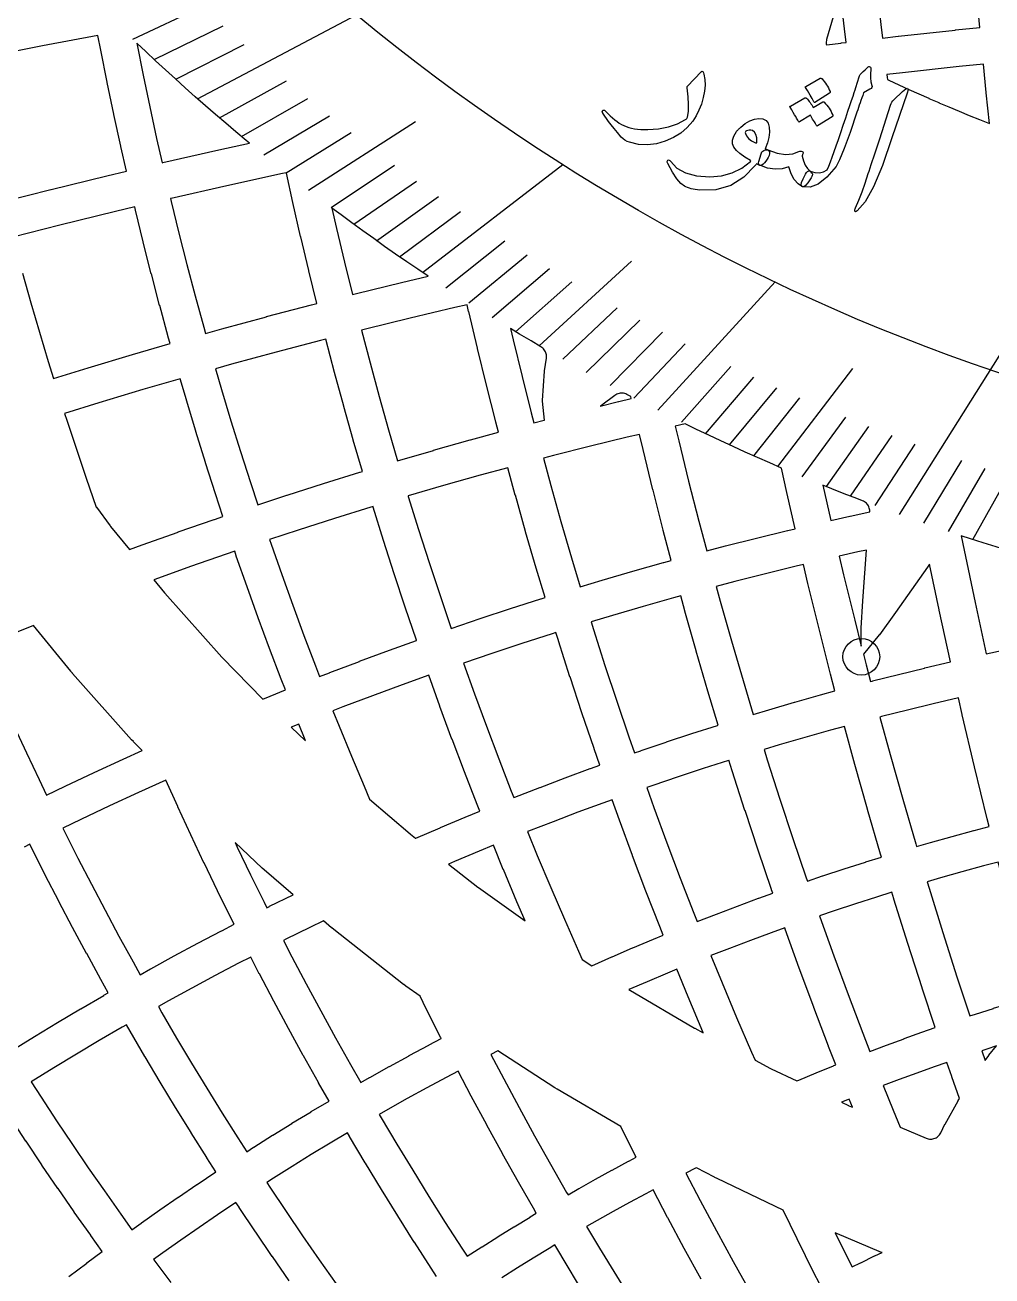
# Model space of a CAD drawing. Header units: millimetres. Extents: x -67 to 67, y -67 to 67.
# Drawn here: x -35.43 to -14.26, y -42.53 to -15.13 of the extents above; entities that cross this region are included whole.
import ezdxf

# ---------------------------------------------------------------- set-up
doc = ezdxf.new("R2010")
doc.units = ezdxf.units.MM
for name, color, linetype in [('CUT_INNER', 6, 'Continuous'), ('ENGRAVE', 7, 'Continuous'), ('ENGRAVE_FINE', 8, 'Continuous'), ('TEXT', 5, 'Continuous')]:
    doc.layers.add(name, color=color, linetype=linetype)

msp = doc.modelspace()

# ---------------------------------------------------------------- linework, layer by layer
at = {"layer": 'CUT_INNER'}
for points in [[(-16.6918, -15.1237), (-16.6569, -15.4187), (-16.3125, -15.3779), (-16.309, -15.3775), (-15.0626, -15.241), (-15.0591, -15.2407), (-14.5281, -15.1872), (-14.6506, -13.8541), (-14.6509, -13.8506), (-14.7374, -12.8092), (-16.0087, -12.9149), (-16.9161, -12.9982), (-16.8187, -13.9648)], [(-17.5612, -15.5257), (-17.5577, -15.5253), (-17.4553, -15.5132), (-17.4904, -15.2165), (-17.4908, -15.213), (-17.5802, -14.397), (-17.7348, -14.95), (-17.8789, -15.4496), (-17.8845, -15.4737), (-17.8878, -15.4981), (-17.8886, -15.5228), (-17.887, -15.5474), (-17.8838, -15.5668)], [(-36.4561, -16.6578), (-36.3079, -17.3129), (-36.154, -17.9666), (-35.9943, -18.619), (-35.8986, -18.996), (-34.8588, -18.7319), (-34.8554, -18.731), (-33.6374, -18.433), (-33.634, -18.4322), (-33.209, -18.3321), (-33.3313, -17.7917), (-33.332, -17.7883), (-33.4835, -17.0908), (-33.4842, -17.0874), (-33.6296, -16.3885), (-33.6303, -16.3851), (-33.7695, -15.6851), (-33.7702, -15.6816), (-33.8313, -15.3597), (-35.0476, -15.5906), (-36.6191, -15.9032), (-36.5986, -16.0015)], [(-32.8421, -16.2265), (-32.6974, -16.9219), (-32.5467, -17.616), (-32.4264, -18.1478), (-32.4135, -18.1448), (-32.4101, -18.144), (-31.1872, -17.8673), (-31.1838, -17.8665), (-30.5108, -17.7204), (-30.5843, -17.6597), (-30.8095, -17.4714), (-31.0336, -17.2816), (-31.2566, -17.0905), (-31.4783, -16.8981), (-31.6989, -16.7042), (-31.9183, -16.5091), (-32.1364, -16.3126), (-32.3534, -16.1147), (-32.5691, -15.9155), (-32.7837, -15.715), (-32.9809, -15.5284), (-32.9806, -15.5299)], [(-14.3847, -16.6152), (-14.385, -16.6117), (-14.4479, -15.9872), (-14.9768, -16.0404), (-16.2198, -16.1766), (-16.5624, -16.2171), (-16.5548, -16.2815), (-16.5488, -16.3284), (-16.5196, -16.3421), (-16.5182, -16.3427), (-16.3016, -16.4428), (-16.3002, -16.4434), (-16.0829, -16.5421), (-16.0815, -16.5428), (-15.8636, -16.6401), (-15.8622, -16.6408), (-15.6437, -16.7368), (-15.6423, -16.7374), (-15.4233, -16.8321), (-15.4218, -16.8327), (-15.2022, -16.9261), (-15.2008, -16.9267), (-14.9806, -17.0187), (-14.9792, -17.0193), (-14.7584, -17.1099), (-14.757, -17.1105), (-14.5357, -17.1998), (-14.5342, -17.2004), (-14.3124, -17.2883), (-14.311, -17.2888), (-14.3109, -17.2889)], [(-30.141, -21.519), (-30.1376, -21.5181), (-29.1583, -21.2602), (-29.1549, -21.2593), (-29.041, -21.2304), (-29.2165, -20.5132), (-29.2173, -20.5098), (-29.3923, -19.7669), (-29.393, -19.7635), (-29.5615, -19.019), (-29.5623, -19.0156), (-29.7011, -18.3759), (-29.7089, -18.3698), (-29.7896, -18.3866), (-31.0115, -18.6519), (-32.231, -18.9278), (-32.2435, -18.9308), (-32.2272, -19.0001), (-32.0584, -19.69), (-31.8835, -20.3784), (-31.7027, -21.0653), (-31.5159, -21.7505), (-31.4775, -21.8867), (-31.1214, -21.7863), (-31.1181, -21.7853)], [(-27.1863, -20.7685), (-27.1829, -20.7677), (-26.6046, -20.6315), (-26.8294, -20.4803), (-27.0721, -20.3149), (-27.3137, -20.1481), (-27.5543, -19.9797), (-27.7938, -19.8099), (-28.0323, -19.6387), (-28.2698, -19.4659), (-28.5062, -19.2917), (-28.7099, -19.1397), (-28.6093, -19.5843), (-28.4351, -20.3238), (-28.2617, -21.0325), (-28.1734, -21.0101), (-28.17, -21.0092)], [(-27.9772, -21.7898), (-28.0639, -21.8118), (-27.8741, -22.5329), (-27.6743, -23.2658), (-27.468, -23.9971), (-27.2707, -24.6742), (-26.4871, -24.4458), (-26.4837, -24.4448), (-25.6801, -24.2182), (-25.6767, -24.2172), (-25.0641, -24.0502), (-25.123, -23.8264), (-25.1239, -23.823), (-25.3274, -23.0216), (-25.3282, -23.0182), (-25.5248, -22.215), (-25.5256, -22.2116), (-25.7151, -21.4068), (-25.7159, -21.4034), (-25.7487, -21.2584), (-26.0146, -21.3186), (-26.9969, -21.5499)], [(-24.7434, -22.0256), (-24.5477, -22.8254), (-24.345, -23.6234), (-24.287, -23.8438), (-24.0602, -23.7841), (-24.0588, -23.7837), (-24.0994, -23.3677), (-24.0997, -23.3625), (-24.0995, -23.3573), (-24.0544, -22.7156), (-24.0533, -22.706), (-24.0123, -22.4301), (-24.0099, -22.4055), (-24.0099, -22.3808), (-24.0123, -22.3561), (-24.0172, -22.3319), (-24.0245, -22.3083), (-24.034, -22.2854), (-24.0458, -22.2637), (-24.0597, -22.2432), (-24.0755, -22.2242), (-24.0931, -22.2068), (-24.1123, -22.1913), (-24.133, -22.1777), (-24.3491, -22.0509), (-24.6014, -21.9007), (-24.8012, -21.7801)], [(-30.9049, -22.5606), (-31.2573, -22.6599), (-31.1243, -23.116), (-30.9196, -23.7961), (-30.709, -24.4744), (-30.4925, -25.1509), (-30.3323, -25.6368), (-29.6945, -25.4264), (-29.6911, -25.4254), (-28.8959, -25.1708), (-28.8925, -25.1697), (-28.0951, -24.9221), (-28.0917, -24.9211), (-28.0406, -24.9057), (-28.2404, -24.2204), (-28.2414, -24.217), (-28.4486, -23.4824), (-28.4495, -23.479), (-28.6503, -22.7426), (-28.6512, -22.7393), (-28.8432, -22.0097), (-28.9553, -22.0382), (-29.9312, -22.2951)], [(-34.5594, -23.64), (-34.5136, -23.7829), (-34.3033, -24.4207), (-34.0874, -25.0567), (-33.866, -25.6908), (-33.8649, -25.6938), (-33.5614, -26.1023), (-33.5546, -26.111), (-33.1404, -26.6198), (-32.8656, -26.5184), (-32.8624, -26.5172), (-32.0765, -26.2351), (-32.0732, -26.2339), (-31.2848, -25.9586), (-31.2815, -25.9575), (-31.0941, -25.8938), (-31.2566, -25.401), (-31.2577, -25.3976), (-31.4753, -24.7179), (-31.4763, -24.7145), (-31.688, -24.0328), (-31.689, -24.0295), (-31.8947, -23.346), (-31.8957, -23.3426), (-32.0307, -22.8795), (-32.8451, -23.1169), (-33.8114, -23.4078)], [(-22.433, -23.3783), (-22.4296, -23.3775), (-22.157, -23.3134), (-22.1682, -23.2641), (-22.2506, -23.221), (-22.2737, -23.2104), (-22.2978, -23.2022), (-22.3226, -23.1964), (-22.3478, -23.1932), (-22.3733, -23.1926), (-22.3986, -23.1946), (-22.4237, -23.1992), (-22.4481, -23.2063), (-22.4717, -23.2158), (-22.4942, -23.2277), (-22.5154, -23.2418), (-22.8031, -23.4553), (-22.8111, -23.4608), (-22.8373, -23.4773)], [(-22.1214, -27.0932), (-22.1181, -27.0923), (-21.4474, -26.9031), (-21.4441, -26.9022), (-21.2816, -26.8579), (-21.4547, -26.2003), (-21.4556, -26.1969), (-21.6795, -25.3153), (-21.6803, -25.3119), (-21.8965, -24.4284), (-21.8973, -24.425), (-21.9747, -24.0964), (-22.2436, -24.1597), (-23.0513, -24.3574), (-23.8572, -24.562), (-24.0805, -24.6208), (-23.9188, -25.214), (-23.6953, -26.0065), (-23.4649, -26.7969), (-23.2733, -27.4335), (-22.7938, -27.2892), (-22.7904, -27.2882)], [(-19.4158, -26.3682), (-19.4124, -26.3673), (-18.7356, -26.2017), (-18.7322, -26.2009), (-18.5692, -26.1625), (-18.7482, -25.3712), (-18.749, -25.3678), (-18.8651, -24.8332), (-19.123, -24.7217), (-19.3919, -24.6035), (-19.6599, -24.4837), (-19.9273, -24.3623), (-20.1938, -24.2392), (-20.4597, -24.1144), (-20.7247, -23.9881), (-20.9773, -23.8658), (-21.1916, -23.9142), (-21.1151, -24.239), (-20.8998, -25.1191), (-20.6767, -25.9973), (-20.5052, -26.6487), (-20.0946, -26.5406), (-20.0912, -26.5397)], [(-24.8001, -27.9122), (-24.7968, -27.9112), (-24.1332, -27.6987), (-24.1298, -27.6977), (-24.0417, -27.6703), (-24.2353, -27.027), (-24.2363, -27.0236), (-24.4677, -26.2298), (-24.4687, -26.2264), (-24.6931, -25.4306), (-24.6941, -25.4272), (-24.8576, -24.8273), (-25.4635, -24.9925), (-26.2638, -25.2182), (-27.0394, -25.4442), (-27.0365, -25.454), (-26.8112, -26.1795), (-26.5796, -26.9031), (-26.3417, -27.6246), (-26.0974, -28.3441), (-26.0968, -28.346), (-25.4652, -28.1316), (-25.4619, -28.1305)], [(-16.9338, -25.7917), (-16.9334, -25.7836), (-16.9348, -25.7586), (-16.9387, -25.7339), (-16.945, -25.7097), (-16.9536, -25.6862), (-16.9646, -25.6637), (-16.9778, -25.6425), (-16.9931, -25.6226), (-17.0102, -25.6044), (-17.0291, -25.588), (-17.0495, -25.5735), (-17.0713, -25.5612), (-17.0942, -25.5511), (-17.2218, -25.5023), (-17.4955, -25.3958), (-17.7684, -25.2876), (-17.9603, -25.2102), (-17.786, -25.9806), (-17.3709, -25.8866), (-17.3675, -25.8859)], [(-28.1056, -29.0666), (-28.1023, -29.0654), (-27.4486, -28.8242), (-27.4453, -28.823), (-26.8557, -28.6114), (-26.8571, -28.6075), (-26.8582, -28.6042), (-27.1035, -27.8814), (-27.1047, -27.8781), (-27.3437, -27.1532), (-27.3448, -27.1499), (-27.5775, -26.423), (-27.5785, -26.4196), (-27.8048, -25.6907), (-27.8059, -25.6874), (-27.8094, -25.6757), (-27.8583, -25.6905), (-28.6524, -25.9371), (-29.4443, -26.1905), (-30.0755, -26.3987), (-30.0418, -26.498), (-29.8076, -27.1685), (-29.5676, -27.837), (-29.3217, -28.5033), (-29.0701, -29.1675), (-28.9797, -29.4), (-28.7605, -29.3148), (-28.7572, -29.3135)], [(-13.4395, -28.7038), (-13.4361, -28.7031), (-12.8626, -28.589), (-12.8592, -28.5883), (-12.6686, -28.5522), (-12.8406, -27.6009), (-12.8412, -27.5975), (-12.9575, -26.9208), (-13.0454, -26.8962), (-13.3276, -26.8153), (-13.6094, -26.7326), (-13.8906, -26.6483), (-14.1714, -26.5622), (-14.4516, -26.4744), (-14.7312, -26.3848), (-14.9314, -26.3194), (-14.8686, -26.6352), (-14.6312, -27.7766), (-14.3863, -28.9041), (-14.0154, -28.8236), (-14.0119, -28.8228)], [(-30.0636, -29.8281), (-30.0604, -29.8268), (-29.728, -29.6942), (-29.8201, -29.4573), (-29.8213, -29.454), (-30.0742, -28.7866), (-30.0754, -28.7833), (-30.3225, -28.1136), (-30.3237, -28.1103), (-30.5649, -27.4385), (-30.5661, -27.4352), (-30.8014, -26.7614), (-30.8025, -26.7581), (-30.8373, -26.6557), (-31.0214, -26.7182), (-31.8064, -26.9924), (-32.589, -27.2733), (-32.6038, -27.2788), (-32.3705, -27.5653), (-32.3633, -27.5738), (-31.1159, -28.9741), (-31.1084, -28.9822), (-30.2217, -29.8928)], [(-17.1952, -26.6712), (-17.6035, -26.7636), (-17.5066, -27.1751), (-17.2652, -28.1619), (-17.1202, -28.7326), (-17.1208, -28.3495), (-17.1205, -28.342), (-17.0852, -27.7403), (-17.0852, -27.739), (-17.0434, -27.1367), (-17.0047, -26.6298)], [(-18.5802, -29.9618), (-18.5768, -29.9609), (-18.0141, -29.8022), (-18.0107, -29.8012), (-17.6967, -29.7156), (-17.7931, -29.3495), (-17.7939, -29.3461), (-18.0449, -28.3581), (-18.0457, -28.3547), (-18.288, -27.3645), (-18.2888, -27.3611), (-18.3867, -26.9455), (-18.5462, -26.9831), (-19.2196, -27.1479), (-19.8916, -27.3185), (-20.2957, -27.4249), (-20.2077, -27.7478), (-19.9617, -28.6198), (-19.7082, -29.4897), (-19.4857, -30.229), (-19.1449, -30.1264), (-19.1415, -30.1254)], [(-16.3077, -29.3529), (-16.3043, -29.352), (-15.7364, -29.213), (-15.733, -29.2122), (-15.1709, -29.0799), (-15.4172, -27.9455), (-15.418, -27.942), (-15.6262, -26.9408), (-15.6716, -27.0068), (-16.0183, -27.5017), (-16.3691, -27.9952), (-16.3699, -27.9963), (-16.7243, -28.4837), (-16.7289, -28.4897), (-17.0751, -28.9103), (-17.0151, -29.1465), (-16.9197, -29.5087), (-16.8778, -29.4977), (-16.8744, -29.4968)], [(-21.3886, -30.834), (-21.3853, -30.8328), (-20.83, -30.6497), (-20.8267, -30.6487), (-20.2698, -30.4704), (-20.2665, -30.4694), (-20.2541, -30.4655), (-20.4786, -29.7198), (-20.4796, -29.7164), (-20.7341, -28.8431), (-20.7351, -28.8398), (-20.982, -27.9643), (-20.9829, -27.9609), (-21.072, -27.6341), (-21.2309, -27.6774), (-21.8981, -27.8656), (-22.5637, -28.0596), (-23.0362, -28.2018), (-22.9835, -28.3717), (-22.7325, -29.1558), (-22.4746, -29.9378), (-22.21, -30.7175), (-22.0861, -31.0721), (-21.9456, -31.023), (-21.9423, -31.0219)], [(-33.9165, -31.5035), (-33.9133, -31.502), (-33.2805, -31.2103), (-33.2773, -31.2088), (-32.8627, -31.0221), (-33.0521, -30.8276), (-33.054, -30.8256), (-33.0927, -30.7841), (-33.0945, -30.782), (-34.387, -29.3311), (-34.3889, -29.329), (-34.4256, -29.2859), (-34.4274, -29.2837), (-35.241, -28.2845), (-35.694, -28.4652), (-36.4219, -28.763), (-36.1836, -29.3178), (-35.9252, -29.905), (-35.6617, -30.49), (-35.393, -31.0727), (-35.1194, -31.653), (-34.9535, -31.9969), (-34.5499, -31.8022), (-34.5467, -31.8007)], [(-24.1564, -31.8278), (-24.1531, -31.8265), (-23.6063, -31.6193), (-23.603, -31.6181), (-23.0545, -31.4158), (-23.0512, -31.4146), (-22.8441, -31.3402), (-22.9696, -30.9809), (-22.9707, -30.9776), (-23.2365, -30.1946), (-23.2376, -30.1912), (-23.4966, -29.406), (-23.4977, -29.4026), (-23.7497, -28.6151), (-23.7508, -28.6118), (-23.8046, -28.4386), (-23.8897, -28.465), (-24.55, -28.6763), (-25.2084, -28.8935), (-25.8313, -29.1049), (-25.5902, -29.7764), (-25.3273, -30.4892), (-25.0581, -31.1996), (-24.7827, -31.9077), (-24.7261, -32.0496), (-24.7045, -32.041), (-24.7013, -32.0397)], [(-26.3377, -32.7091), (-26.3344, -32.7078), (-25.7952, -32.4817), (-25.792, -32.4803), (-25.4721, -32.3494), (-25.5302, -32.204), (-25.5314, -32.2007), (-25.8081, -31.4894), (-25.8093, -31.4861), (-26.0797, -30.7724), (-26.081, -30.7691), (-26.3451, -30.053), (-26.3463, -30.0497), (-26.5903, -29.3703), (-27.172, -29.5792), (-27.8224, -29.8191), (-28.4707, -30.0647), (-28.6855, -30.1483), (-28.5495, -30.4892), (-28.2806, -31.1466), (-28.0059, -31.8016), (-27.8851, -32.0826), (-26.995, -32.8476), (-26.9865, -32.8547), (-26.8768, -32.9408), (-26.8749, -32.9399)], [(-15.1332, -32.9004), (-15.1298, -32.8995), (-14.6565, -32.7704), (-14.6531, -32.7695), (-14.3199, -32.6818), (-14.3619, -32.5165), (-14.3627, -32.5131), (-14.6406, -31.3772), (-14.6415, -31.3738), (-14.9095, -30.2356), (-14.9103, -30.2322), (-14.9936, -29.8641), (-15.547, -29.9944), (-16.1115, -30.1326), (-16.6748, -30.2756), (-16.7137, -30.2858), (-16.4893, -31.1089), (-16.2135, -32.0867), (-15.9293, -33.0619), (-15.911, -33.1226), (-15.6087, -33.0345), (-15.6054, -33.0336)], [(-29.2943, -30.792), (-29.2956, -30.7887), (-29.4338, -30.4424), (-29.604, -30.5104), (-29.288, -30.8073)], [(-17.4987, -33.6124), (-17.4954, -33.6113), (-17.0281, -33.4618), (-17.0248, -33.4607), (-16.681, -33.354), (-16.6997, -33.292), (-16.7007, -33.2886), (-16.9859, -32.3099), (-16.9869, -32.3066), (-17.2636, -31.3255), (-17.2645, -31.3221), (-17.4906, -30.4928), (-17.7975, -30.5765), (-18.3569, -30.7342), (-18.9149, -30.8968), (-19.2484, -30.9972), (-19.1784, -31.2227), (-18.9021, -32.0857), (-18.6184, -32.9462), (-18.3271, -33.8042), (-18.3006, -33.8801), (-17.968, -33.7672), (-17.9647, -33.7661)], [(-19.831, -34.427), (-19.8277, -34.4257), (-19.3674, -34.2559), (-19.3641, -34.2547), (-19.0596, -34.1454), (-19.0867, -34.0676), (-19.0879, -34.0643), (-19.3803, -33.203), (-19.3814, -33.1997), (-19.6662, -32.3358), (-19.6673, -32.3325), (-19.9446, -31.4662), (-19.9457, -31.4628), (-20.0168, -31.2337), (-20.0264, -31.2367), (-20.5799, -31.4139), (-21.1319, -31.5959), (-21.6822, -31.7827), (-21.8181, -31.8301), (-21.6603, -32.2697), (-21.3753, -33.0422), (-21.0836, -33.8121), (-20.7852, -34.5795), (-20.7113, -34.7647), (-20.293, -34.602), (-20.2898, -34.6008)], [(-32.163, -35.5191), (-32.1599, -35.5174), (-31.6449, -35.2407), (-31.6418, -35.2391), (-31.1243, -34.9668), (-31.1212, -34.9652), (-30.8502, -34.8256), (-30.913, -34.701), (-30.9146, -34.6979), (-31.2132, -34.0924), (-31.2148, -34.0892), (-31.5081, -33.4811), (-31.5096, -33.4779), (-31.7976, -32.8673), (-31.799, -32.8641), (-32.0817, -32.251), (-32.0832, -32.2478), (-32.3435, -31.67), (-32.9455, -31.9412), (-33.5751, -32.2314), (-34.2022, -32.5272), (-34.5999, -32.719), (-34.5568, -32.8064), (-34.268, -33.3793), (-33.9743, -33.9498), (-33.6755, -34.5176), (-33.3718, -35.0828), (-33.0632, -35.6453), (-32.9046, -35.9286), (-32.6787, -35.802), (-32.6756, -35.8003)], [(-22.5794, -35.5375), (-22.5762, -35.5361), (-22.1255, -35.3425), (-22.1222, -35.3411), (-21.6698, -35.1514), (-21.6666, -35.15), (-21.4573, -35.0644), (-21.5326, -34.8758), (-21.5339, -34.8725), (-21.8336, -34.1019), (-21.8348, -34.0986), (-22.1278, -33.3254), (-22.129, -33.3221), (-22.4152, -32.5463), (-22.4164, -32.543), (-22.5761, -32.0982), (-22.7779, -32.1707), (-23.3231, -32.3718), (-23.8666, -32.5777), (-24.4082, -32.7884), (-24.4266, -32.7957), (-24.2135, -33.3165), (-23.9197, -34.0172), (-23.6198, -34.7152), (-23.3139, -35.4106), (-23.2295, -35.598), (-23.0226, -35.7325)], [(-29.5591, -34.1777), (-30.1898, -33.6356), (-30.1919, -33.6338), (-30.2341, -33.5959), (-30.2361, -33.594), (-30.8284, -33.0374), (-30.7831, -33.1334), (-30.4914, -33.7383), (-30.1943, -34.3407), (-30.1334, -34.4616), (-30.0762, -34.4327), (-30.0731, -34.4312)], [(-24.6591, -34.3329), (-24.6605, -34.3297), (-24.9557, -33.6258), (-24.957, -33.6226), (-25.1726, -33.0956), (-25.4859, -33.2238), (-26.0219, -33.4485), (-26.1564, -33.5063), (-25.5114, -34.0127), (-25.5025, -34.0194), (-24.4791, -34.7519)], [(-15.3854, -33.8069), (-15.6793, -33.8925), (-15.6365, -34.0347), (-15.3353, -35.0048), (-15.0256, -35.9723), (-14.7422, -36.8316), (-14.6231, -36.7923), (-14.6197, -36.7913), (-14.2298, -36.6664), (-14.2265, -36.6654), (-13.8355, -36.544), (-13.8322, -36.543), (-13.4401, -36.425), (-13.4368, -36.424), (-13.3322, -36.3935), (-13.466, -35.9191), (-13.4669, -35.9157), (-13.7745, -34.7875), (-13.7754, -34.7841), (-14.0731, -33.6533), (-14.074, -33.6499), (-14.122, -33.4611), (-14.4467, -33.5466), (-14.9166, -33.6747)], [(-17.7112, -34.5291), (-18.0355, -34.6392), (-18.0284, -34.6597), (-17.7222, -35.5125), (-17.4086, -36.3626), (-17.0876, -37.2099), (-16.9322, -37.6095), (-16.572, -37.473), (-16.5687, -37.4718), (-16.1846, -37.3301), (-16.1813, -37.3289), (-15.796, -37.1906), (-15.7927, -37.1894), (-15.5041, -37.0886), (-15.7897, -36.2225), (-15.7907, -36.2191), (-16.1015, -35.2483), (-16.1026, -35.2449), (-16.4049, -34.2714), (-16.4059, -34.2681), (-16.4493, -34.1239), (-16.7847, -34.228), (-17.2486, -34.3765)], [(-27.4523, -37.9407), (-27.4492, -37.939), (-27.0191, -37.703), (-27.016, -37.7014), (-26.5838, -37.4691), (-26.5807, -37.4675), (-26.315, -37.3277), (-26.3206, -37.3168), (-26.3222, -37.3137), (-26.6435, -36.6763), (-26.645, -36.6732), (-26.779, -36.4015), (-27.0899, -36.179), (-27.0922, -36.1773), (-27.1375, -36.1433), (-27.1397, -36.1416), (-28.6681, -34.9417), (-28.6703, -34.94), (-28.714, -34.904), (-28.7162, -34.9022), (-28.894, -34.7494), (-29.1946, -34.8944), (-29.7159, -35.1515), (-29.7694, -35.1785), (-29.5845, -35.5375), (-29.2718, -36.1319), (-28.9539, -36.7235), (-28.6308, -37.3124), (-28.3027, -37.8984), (-28.0772, -38.2929), (-27.8834, -38.1822), (-27.8803, -38.1804)], [(-20.0033, -35.352), (-20.4119, -35.5109), (-20.1683, -36.1063), (-19.8499, -36.8656), (-19.5249, -37.6221), (-19.4458, -37.8019), (-19.1053, -37.9827), (-19.0954, -37.9877), (-18.531, -38.256), (-18.4894, -38.2381), (-18.4862, -38.2367), (-18.1086, -38.0784), (-18.1054, -38.077), (-17.7265, -37.922), (-17.7232, -37.9207), (-17.6804, -37.9036), (-17.8375, -37.4996), (-17.8388, -37.4964), (-18.1611, -36.6458), (-18.1623, -36.6425), (-18.4771, -35.7891), (-18.4783, -35.7858), (-18.7857, -34.9297), (-18.7869, -34.9264), (-18.7945, -34.9045), (-19.0908, -35.0108), (-19.5478, -35.1794)], [(-30.0064, -39.4453), (-30.0034, -39.4435), (-29.5862, -39.1853), (-29.5832, -39.1835), (-29.1638, -38.9289), (-29.1608, -38.9271), (-28.7727, -38.6962), (-29.0016, -38.2958), (-29.0033, -38.2927), (-29.3332, -37.7037), (-29.3349, -37.7006), (-29.6596, -37.1087), (-29.6613, -37.1056), (-29.9808, -36.5109), (-29.9825, -36.5078), (-30.2968, -35.9103), (-30.2985, -35.9072), (-30.4863, -35.5425), (-30.7515, -35.6792), (-31.2659, -35.9498), (-31.7778, -36.2248), (-32.2873, -36.5044), (-32.508, -36.628), (-32.4313, -36.7622), (-32.1081, -37.3164), (-31.78, -37.8678), (-31.4472, -38.4163), (-31.1095, -38.962), (-30.7672, -39.5046), (-30.5738, -39.8052), (-30.4243, -39.709), (-30.4213, -39.7071)], [(-22.2064, -36.2523), (-20.7713, -37.0978), (-20.7617, -37.1033), (-20.5819, -37.1987), (-20.5893, -37.1814), (-20.5907, -37.1781), (-20.9104, -36.4156), (-20.9118, -36.4124), (-21.158, -35.8106), (-21.3605, -35.8935), (-21.8097, -36.0819)], [(-32.4783, -41.0815), (-32.4754, -41.0795), (-32.0723, -40.7999), (-32.0694, -40.7979), (-31.6639, -40.5218), (-31.661, -40.5198), (-31.2531, -40.2472), (-31.2501, -40.2453), (-31.2477, -40.2437), (-31.4443, -39.9381), (-31.4462, -39.9351), (-31.7904, -39.3895), (-31.7923, -39.3865), (-32.1318, -38.8379), (-32.1336, -38.8349), (-32.4683, -38.2834), (-32.4701, -38.2804), (-32.7999, -37.726), (-32.8017, -37.723), (-33.1267, -37.1657), (-33.1285, -37.1626), (-33.2075, -37.0244), (-33.299, -37.0768), (-33.801, -37.3695), (-34.3005, -37.6667), (-34.7974, -37.9682), (-35.2916, -38.274), (-35.2922, -38.2744), (-35.074, -38.6138), (-34.7348, -39.1312), (-34.391, -39.6456), (-34.0428, -40.157), (-33.6902, -40.6654), (-33.3331, -41.1706), (-33.0861, -41.5138), (-32.8818, -41.3667), (-32.8789, -41.3647)], [(-14.373, -37.5565), (-14.4847, -37.5933), (-14.4117, -37.8084), (-14.3316, -37.697), (-14.3271, -37.6911), (-14.1628, -37.4892)], [(-25.2316, -37.6734), (-24.9491, -38.2102), (-24.6129, -38.8359), (-24.2713, -39.4586), (-23.9243, -40.0783), (-23.5718, -40.6949), (-23.5408, -40.7481), (-23.301, -40.6111), (-23.2979, -40.6094), (-22.9407, -40.4093), (-22.9377, -40.4076), (-22.5787, -40.2107), (-22.5757, -40.209), (-22.215, -40.0153), (-22.2119, -40.0136), (-22.0484, -39.9276), (-22.0672, -39.8911), (-22.0688, -39.888), (-22.3871, -39.2564), (-23.7768, -38.4375), (-23.7792, -38.4361), (-23.8274, -38.4063), (-23.8297, -38.4048), (-25.075, -37.5945)], [(-27.0609, -38.6431), (-27.4859, -38.8811), (-27.6737, -38.9884), (-27.631, -39.0616), (-27.2876, -39.6388), (-26.9392, -40.213), (-26.5858, -40.7841), (-26.2274, -41.3522), (-25.8641, -41.917), (-25.7475, -42.0949), (-25.4243, -41.887), (-25.4213, -41.8851), (-25.0751, -41.6667), (-25.0721, -41.6648), (-24.724, -41.4494), (-24.721, -41.4475), (-24.371, -41.2352), (-24.368, -41.2334), (-24.2348, -41.1541), (-24.2672, -41.0985), (-24.269, -41.0954), (-24.6232, -40.4757), (-24.6249, -40.4727), (-24.9736, -39.8499), (-24.9753, -39.8469), (-25.3187, -39.2211), (-25.3203, -39.218), (-25.6582, -38.5892), (-25.6598, -38.5861), (-25.9461, -38.0421), (-26.2048, -38.1782), (-26.6339, -38.4088)], [(-15.1405, -38.1625), (-15.1417, -38.1591), (-15.2465, -37.8503), (-15.526, -37.9478), (-15.908, -38.085), (-16.2888, -38.2255), (-16.6381, -38.3578), (-16.4234, -38.896), (-16.2701, -39.2706), (-15.703, -39.5099), (-15.6793, -39.5186), (-15.6548, -39.5248), (-15.6299, -39.5285), (-15.6047, -39.5296), (-15.5795, -39.5282), (-15.5546, -39.5243), (-15.5302, -39.5179), (-15.5065, -39.5091), (-15.4839, -39.4979), (-15.4625, -39.4845), (-15.4426, -39.469), (-15.4244, -39.4516), (-15.4079, -39.4324), (-15.3935, -39.4117), (-15.3813, -39.3896), (-15.2909, -39.2052), (-15.2878, -39.1992), (-15.0033, -38.6905), (-14.9997, -38.6845), (-14.9729, -38.6423)], [(-17.3864, -38.6519), (-17.4237, -38.6668), (-17.5543, -38.7202), (-17.4016, -38.7928), (-17.3915, -38.7973), (-17.3156, -38.8294)], [(-16.8279, -42.0886), (-16.8247, -42.0871), (-16.666, -42.0123), (-16.672, -42.0099), (-16.6746, -42.0088), (-17.6939, -41.5786), (-17.4373, -42.0989), (-17.3215, -42.3287), (-17.1351, -42.2368), (-17.1319, -42.2353)]]:
    msp.add_lwpolyline(points, close=True, dxfattribs=at)
for points in [[(-35.4814, -20.5674), (-35.2991, -21.2139), (-35.1111, -21.8587), (-34.9176, -22.5018), (-34.8021, -22.8735), (-34.0482, -22.6394), (-34.0448, -22.6384), (-33.0751, -22.3465), (-33.0717, -22.3455), (-32.2509, -22.1063), (-32.2902, -21.9671), (-32.2911, -21.9637), (-32.4788, -21.275), (-32.4798, -21.2717), (-32.6615, -20.5814), (-32.6624, -20.578), (-32.8381, -19.8862), (-32.8389, -19.8828), (-33.0086, -19.1895), (-33.0094, -19.1861), (-33.0261, -19.115), (-33.448, -19.2144), (-34.6626, -19.5116), (-35.6963, -19.7741)], [(-35.7161, -37.5912), (-35.2189, -37.2836), (-35.216, -37.2817), (-34.7161, -36.9784), (-34.7131, -36.9766), (-34.2106, -36.6777), (-34.2076, -36.6759), (-33.7025, -36.3813), (-33.6995, -36.3796), (-33.604, -36.325), (-33.7655, -36.0366), (-33.7672, -36.0335), (-34.0775, -35.4679), (-34.0792, -35.4649), (-34.3846, -34.8966), (-34.3862, -34.8935), (-34.6866, -34.3226), (-34.6882, -34.3194), (-34.9836, -33.7459), (-34.9852, -33.7428), (-35.2756, -33.1667), (-35.2771, -33.1636), (-35.322, -33.0726), (-35.4484, -33.135)], [(-34.4677, -42.5402), (-34.0772, -42.2433), (-34.0744, -42.2412), (-33.7353, -41.988), (-33.9866, -41.6389), (-33.9886, -41.6361), (-34.3478, -41.128), (-34.3498, -41.1251), (-34.7044, -40.6139), (-34.7064, -40.611), (-35.0566, -40.0967), (-35.0586, -40.0937), (-35.4042, -39.5764), (-35.4062, -39.5735), (-35.7473, -39.0531)], [(-26.4182, -42.5382), (-26.5374, -42.3564), (-26.5393, -42.3534), (-26.9046, -41.7856), (-26.9064, -41.7827), (-27.2667, -41.2117), (-27.2686, -41.2087), (-27.6238, -40.6346), (-27.6257, -40.6316), (-27.9759, -40.0544), (-27.9777, -40.0514), (-28.3229, -39.4712), (-28.3247, -39.4682), (-28.3693, -39.3917), (-28.7482, -39.6172), (-29.1647, -39.8699), (-29.5789, -40.1262), (-29.9908, -40.3861), (-30.1351, -40.4789), (-30.0683, -40.5808), (-29.7118, -41.1143), (-29.3507, -41.6446), (-28.985, -42.1718), (-28.6147, -42.6958)], [(-18.0386, -42.6922), (-18.1561, -42.4592), (-18.1576, -42.4561), (-18.5234, -41.7145), (-18.5249, -41.7113), (-18.8285, -41.0819), (-20.2765, -40.3936), (-20.279, -40.3924), (-20.3297, -40.3669), (-20.3321, -40.3656), (-20.7292, -40.1548), (-20.7535, -40.1668), (-20.9651, -40.2734), (-20.65, -40.8723), (-20.2904, -41.5416), (-19.925, -42.2077), (-19.5537, -42.8705)], [(-20.629, -42.5959), (-20.9961, -41.9268), (-20.9978, -41.9237), (-21.3591, -41.2513), (-21.3607, -41.2482), (-21.6796, -40.6421), (-21.836, -40.7243), (-22.1936, -40.9164), (-22.5494, -41.1117), (-22.9036, -41.31), (-23.1346, -41.442), (-22.8509, -41.9189), (-22.4824, -42.5261), (-22.1086, -43.1301)], [(-29.6446, -42.6315), (-30.0123, -42.1015), (-30.0143, -42.0986), (-30.3774, -41.5653), (-30.3793, -41.5624), (-30.7377, -41.026), (-30.7397, -41.0231), (-30.8089, -40.9175), (-31.2128, -41.1873), (-31.6155, -41.4615), (-32.0157, -41.7391), (-32.4135, -42.0203), (-32.612, -42.1632), (-32.6058, -42.1717), (-32.2356, -42.6674)], [(-23.1688, -42.9447), (-23.5391, -42.3345), (-23.5409, -42.3315), (-23.8286, -41.848), (-23.9554, -41.9234), (-24.3024, -42.134), (-24.6476, -42.3476), (-24.9908, -42.5642)]]:
    msp.add_lwpolyline(points, dxfattribs=at)
at = {"layer": 'ENGRAVE'}
for points in [[(-31.6503, -16.7471), (-23.2844, -12.3204)], [(-26.7242, -20.5514), (-23.6522, -18.1889)], [(-16.286, -25.8521), (-11.5086, -18.2686)], [(-21.5779, -23.5677), (-19.0037, -20.7562)]]:
    msp.add_lwpolyline(points, dxfattribs=at)
for centre, radius in [((0, 19.1457), 44.1961), ((-17.1199, -28.9648), 0.402)]:
    msp.add_circle(centre, radius, dxfattribs=at)
at = {"layer": 'ENGRAVE_FINE'}
for points in [[(-33.0706, -15.443), (-31.5424, -14.7294)], [(-32.6006, -15.8863), (-31.0863, -15.1484)], [(-32.1271, -16.321), (-30.6272, -15.559)], [(-31.1703, -17.1648), (-29.7005, -16.3554)], [(-30.6872, -17.5739), (-29.2331, -16.7412)], [(-30.2011, -17.9748), (-28.7632, -17.1189)], [(-29.2205, -18.7515), (-26.8763, -17.2472)], [(-29.7122, -18.3673), (-28.2908, -17.4886)], [(-28.7261, -19.1276), (-27.3392, -18.2041)], [(-28.2292, -19.4956), (-26.8602, -18.5501)], [(-27.7299, -19.8555), (-26.3791, -18.8883)], [(-27.2282, -20.2074), (-25.8961, -19.2188)], [(-26.218, -20.8875), (-24.9246, -19.857)], [(-25.7098, -21.2157), (-24.4362, -20.1648)], [(-25.1995, -21.5363), (-23.9462, -20.4652)], [(-24.1733, -22.1543), (-22.1517, -20.3015)], [(-24.6873, -21.8491), (-23.4547, -20.7582)], [(-23.6575, -22.4519), (-22.4673, -21.3224)], [(-23.1399, -22.742), (-21.9715, -21.5937)], [(-22.6208, -23.0246), (-21.4745, -21.8579)], [(-22.1001, -23.2999), (-20.9762, -22.115)], [(-21.0542, -23.8282), (-19.9762, -22.6083)], [(-18.9464, -24.7983), (-17.3081, -22.654)], [(-20.5292, -24.0815), (-19.4747, -22.8446)], [(-20.0028, -24.3276), (-18.9721, -23.074)], [(-19.4752, -24.5665), (-18.4686, -23.2967)], [(-18.4164, -25.023), (-17.4588, -23.7219)], [(-17.8853, -25.2407), (-16.9527, -23.9246)], [(-17.3532, -25.4514), (-16.4458, -24.1207)], [(-16.82, -25.6552), (-15.9382, -24.3102)], [(-15.751, -26.0422), (-14.921, -24.6699)], [(-15.2151, -26.2254), (-14.4114, -24.8402)], [(-14.6784, -26.4019), (-13.9012, -25.004)]]:
    msp.add_lwpolyline(points, dxfattribs=at)
at = {"layer": 'TEXT'}
for points in [[(-20.6244, -16.1577), (-20.6185, -16.1523), (-20.613, -16.1485), (-20.6078, -16.1463), (-20.603, -16.1458), (-20.5923, -16.1508), (-20.5826, -16.1626), (-20.5737, -16.1811), (-20.5658, -16.2064), (-20.5457, -16.3238), (-20.5415, -16.4483), (-20.5531, -16.5799), (-20.5806, -16.7187), (-20.6216, -16.8616), (-20.6734, -16.9958), (-20.7361, -17.1214), (-20.8097, -17.2383), (-20.933, -17.3772), (-21.0745, -17.497), (-21.2342, -17.5977), (-21.4124, -17.6789), (-21.6029, -17.7352), (-21.7972, -17.7575), (-21.9952, -17.7456), (-22.1966, -17.6996), (-22.2473, -17.6816), (-22.2939, -17.6568), (-22.3364, -17.6252), (-22.3747, -17.5868), (-22.457, -17.4887), (-22.5305, -17.3992), (-22.5952, -17.3182), (-22.6512, -17.2457), (-22.6983, -17.182), (-22.7364, -17.1273), (-22.7656, -17.0815), (-22.7858, -17.0446), (-22.7889, -17.0352), (-22.7901, -17.027), (-22.7895, -17.0199), (-22.7871, -17.0139), (-22.782, -17.0075), (-22.7759, -17.0023), (-22.7686, -16.9985), (-22.7603, -16.996), (-22.7514, -16.9956), (-22.7425, -16.9984), (-22.7337, -17.0043), (-22.7248, -17.0133), (-22.6718, -17.0694), (-22.6197, -17.1207), (-22.5684, -17.1674), (-22.518, -17.2094), (-22.4681, -17.2469), (-22.4181, -17.2803), (-22.3682, -17.3096), (-22.3183, -17.3348), (-22.2665, -17.3564), (-22.2107, -17.3751), (-22.1509, -17.391), (-22.0871, -17.4038), (-22.0193, -17.4135), (-21.9473, -17.4198), (-21.8711, -17.4226), (-21.7908, -17.4219), (-21.5569, -17.4044), (-21.3415, -17.3616), (-21.1447, -17.294), (-20.9664, -17.2018), (-20.9536, -17.1934), (-20.9424, -17.1816), (-20.933, -17.1663), (-20.9253, -17.1476), (-20.905, -17.0228), (-20.9, -16.8738), (-20.9098, -16.7008), (-20.9341, -16.5037), (-20.9336, -16.4924), (-20.9318, -16.4831), (-20.9287, -16.4758), (-20.9243, -16.4704)], [(-17.1328, -16.2016), (-17.0785, -16.1515), (-17.0359, -16.1116), (-17.0049, -16.0818), (-16.9854, -16.0622), (-16.9719, -16.0503), (-16.9587, -16.0435), (-16.9457, -16.0419), (-16.933, -16.0454), (-16.9209, -16.0541), (-16.9133, -16.0665), (-16.9103, -16.0826), (-16.9117, -16.1024), (-16.9208, -16.1982), (-16.92, -16.2888), (-16.9093, -16.3741), (-16.8887, -16.4542), (-16.884, -16.4789), (-16.8899, -16.5015), (-16.9066, -16.5219), (-16.9339, -16.5401), (-17.0703, -16.6199), (-17.09, -16.6753), (-17.1092, -16.7297), (-17.128, -16.7832), (-17.1463, -16.8358), (-17.1641, -16.8874), (-17.1814, -16.9381), (-17.1983, -16.9878), (-17.2148, -17.0366), (-17.3664, -17.4883), (-17.4929, -17.8375), (-17.5953, -18.084), (-17.6739, -18.2275), (-17.8731, -18.461), (-18.062, -18.6134), (-18.2405, -18.6846), (-18.4079, -18.6746), (-18.4117, -18.6728), (-18.4156, -18.6709), (-18.4195, -18.669), (-18.4233, -18.6671), (-18.4358, -18.6346), (-18.4267, -18.5787), (-18.396, -18.4993), (-18.3437, -18.3965), (-18.3213, -18.3599), (-18.2969, -18.3372), (-18.2704, -18.3285), (-18.2419, -18.3336), (-18.1354, -18.3615), (-18.0377, -18.3656), (-17.9488, -18.3461), (-17.8688, -18.3028), (-17.8341, -18.2217), (-17.7967, -18.1283), (-17.7566, -18.0228), (-17.7139, -17.9051), (-17.6685, -17.7759), (-17.6203, -17.6357), (-17.5693, -17.4846), (-17.5155, -17.3225), (-17.4613, -17.1639), (-17.4128, -17.0212), (-17.3702, -16.8944), (-17.3334, -16.7834), (-17.302, -16.6886), (-17.2756, -16.6101), (-17.2543, -16.5479), (-17.238, -16.5019), (-17.1695, -16.2681), (-17.1603, -16.2462), (-17.1511, -16.2279), (-17.142, -16.213), (-17.1328, -16.2016)], [(-18.0187, -16.2982), (-18.0118, -16.2958), (-18.004, -16.2962), (-17.9954, -16.2994), (-17.9859, -16.3054), (-17.9573, -16.3373), (-17.9305, -16.37), (-17.9055, -16.4036), (-17.8822, -16.438), (-17.8607, -16.4736), (-17.8407, -16.5107), (-17.8224, -16.5493), (-17.8055, -16.5895), (-17.8028, -16.6023), (-17.8035, -16.6129), (-17.8076, -16.6211), (-17.8151, -16.6271), (-18.1344, -16.8253), (-18.1435, -16.8273), (-18.152, -16.8236), (-18.1599, -16.8143), (-18.1674, -16.7993), (-18.1739, -16.7865), (-18.1844, -16.767), (-18.199, -16.7407), (-18.2177, -16.7077), (-18.2407, -16.6675), (-18.2686, -16.6202), (-18.3014, -16.5655), (-18.339, -16.5036), (-18.3433, -16.4943), (-18.3441, -16.4868), (-18.3412, -16.4812), (-18.3347, -16.4774)], [(-16.215, -16.5857), (-16.148, -16.5305), (-16.1087, -16.5182), (-16.097, -16.5488), (-16.113, -16.6226), (-16.4508, -17.6027), (-16.6576, -18.2045), (-16.852, -18.6721), (-17.0356, -19.005), (-17.2093, -19.2025), (-17.2307, -19.2155), (-17.2467, -19.2204), (-17.2574, -19.2173), (-17.2628, -19.2062), (-17.2645, -19.1919), (-17.2628, -19.175), (-17.2576, -19.1557), (-17.249, -19.1339), (-17.174, -18.9674), (-17.1022, -18.7874), (-17.0335, -18.5939), (-16.9677, -18.3869), (-16.9495, -18.3332), (-16.9018, -18.1877), (-16.8243, -17.9504), (-16.7167, -17.6215), (-16.482, -16.8901), (-16.467, -16.8524), (-16.4496, -16.8192), (-16.4298, -16.7906), (-16.4077, -16.7665)], [(-17.9644, -16.8164), (-17.9575, -16.8139), (-17.9497, -16.8143), (-17.9409, -16.8175), (-17.9313, -16.8235), (-17.9021, -16.8554), (-17.8746, -16.8881), (-17.849, -16.9217), (-17.8252, -16.9561), (-17.803, -16.9917), (-17.7825, -17.0288), (-17.7635, -17.0675), (-17.7461, -17.1077), (-17.7441, -17.1183), (-17.7456, -17.1279), (-17.7506, -17.1363), (-17.759, -17.1436), (-18.0789, -17.3431), (-18.0856, -17.3445), (-18.0928, -17.3409), (-18.1005, -17.3324), (-18.1086, -17.319), (-18.1138, -17.3099), (-18.1221, -17.2958), (-18.1333, -17.2767), (-18.1475, -17.2525), (-18.1648, -17.2236), (-18.1853, -17.1901), (-18.209, -17.152), (-18.2358, -17.1093), (-18.4721, -17.2544), (-18.4812, -17.2562), (-18.4898, -17.2525), (-18.4979, -17.2431), (-18.5054, -17.228), (-18.512, -17.2152), (-18.5228, -17.1955), (-18.5376, -17.169), (-18.5565, -17.1357), (-18.5799, -17.0953), (-18.6083, -17.0476), (-18.6415, -16.9925), (-18.6796, -16.9301), (-18.6825, -16.9215), (-18.6821, -16.9146), (-18.6785, -16.9094), (-18.6717, -16.9058), (-18.3529, -16.7286), (-18.3459, -16.7262), (-18.3381, -16.7267), (-18.3293, -16.73), (-18.3198, -16.7361), (-18.2992, -16.7588), (-18.2792, -16.7822), (-18.2597, -16.8061), (-18.2408, -16.8306), (-18.2229, -16.8558), (-18.2062, -16.8818), (-18.1907, -16.9086), (-18.1765, -16.9363)], [(-19.4419, -18.2059), (-19.6921, -18.4666), (-19.9787, -18.6441), (-20.302, -18.7374), (-20.6614, -18.7452), (-20.7085, -18.74), (-20.7542, -18.7334), (-20.7986, -18.7255), (-20.8416, -18.7161), (-20.8828, -18.7053), (-20.922, -18.6928), (-20.959, -18.6788), (-20.9939, -18.6632), (-21.0706, -18.6058), (-21.1572, -18.5032), (-21.2534, -18.3554), (-21.3585, -18.1625), (-21.3676, -18.1382), (-21.3698, -18.1184), (-21.3652, -18.1031), (-21.3537, -18.0924), (-21.3389, -18.0875), (-21.3244, -18.0898), (-21.3102, -18.0991), (-21.2963, -18.1156), (-21.1576, -18.2638), (-20.9679, -18.3701), (-20.7278, -18.4339), (-20.438, -18.4541), (-20.182, -18.4322), (-19.9477, -18.3696), (-19.7352, -18.2666), (-19.5445, -18.1238), (-19.5416, -18.1167), (-19.541, -18.1102), (-19.5424, -18.1043), (-19.5461, -18.0991), (-19.673, -18.0227), (-19.7762, -17.9488), (-19.8558, -17.8776), (-19.9118, -17.8092), (-19.9426, -17.7333), (-19.9431, -17.651), (-19.9132, -17.5623), (-19.8532, -17.4672), (-19.844, -17.4553), (-19.8342, -17.4434), (-19.8238, -17.4315), (-19.8128, -17.4196), (-19.8011, -17.4075), (-19.7886, -17.3949), (-19.7753, -17.382), (-19.7611, -17.3685), (-19.6601, -17.2863), (-19.5598, -17.2269), (-19.4601, -17.1904), (-19.361, -17.1768), (-19.2729, -17.1872), (-19.2061, -17.2232), (-19.1605, -17.2847), (-19.1359, -17.372), (-19.1301, -17.4785), (-19.1426, -17.592), (-19.1734, -17.7125), (-19.2227, -17.8401), (-19.2152, -17.8439), (-19.2078, -17.8473), (-19.2006, -17.8503), (-19.1934, -17.853), (-19.1863, -17.8556), (-19.179, -17.8587), (-19.1716, -17.862), (-19.1641, -17.8658), (-19.1414, -17.8844), (-19.1299, -17.9108), (-19.1296, -17.945), (-19.1405, -17.9871), (-19.1583, -18.0304), (-19.1806, -18.0719), (-19.2074, -18.1117), (-19.2388, -18.1498), (-19.2704, -18.1812), (-19.2979, -18.2011), (-19.3212, -18.2095), (-19.3404, -18.2063), (-19.4129, -18.1688), (-19.4169, -18.1753), (-19.423, -18.1837), (-19.4314, -18.1939), (-19.4419, -18.2059)], [(-19.4047, -17.6926), (-19.4082, -17.6035), (-19.4258, -17.5325), (-19.4576, -17.4795), (-19.5037, -17.4445), (-19.5381, -17.4364), (-19.5716, -17.4346), (-19.6044, -17.4391), (-19.6364, -17.45), (-19.6492, -17.4581), (-19.6569, -17.4702), (-19.6594, -17.4861), (-19.6568, -17.5061), (-19.6363, -17.5604), (-19.5925, -17.6133), (-19.5256, -17.6647), (-19.4355, -17.7145), (-19.4251, -17.7175), (-19.4165, -17.7149), (-19.4097, -17.7066), (-19.4047, -17.6926)], [(-18.2419, -18.3336), (-18.2162, -18.3581), (-18.1989, -18.3791), (-18.1899, -18.3966), (-18.1893, -18.4106), (-18.1947, -18.4291), (-18.2039, -18.4504), (-18.2168, -18.4746), (-18.2334, -18.5017), (-18.2923, -18.5858), (-18.341, -18.6427), (-18.3796, -18.6723), (-18.4079, -18.6746), (-18.505, -18.6093), (-18.5877, -18.5149), (-18.6557, -18.3916), (-18.7087, -18.2395), (-18.8533, -18.2821), (-19.0076, -18.2906), (-19.1713, -18.2647), (-19.3443, -18.2044), (-19.3598, -18.1918), (-19.3684, -18.174), (-19.37, -18.1509), (-19.3647, -18.1226), (-19.3134, -17.9497), (-19.3076, -17.9305), (-19.2963, -17.9123), (-19.2795, -17.8952), (-19.2574, -17.8791), (-19.2361, -17.8688), (-19.2144, -17.8634), (-19.1923, -17.863), (-19.1698, -17.8676), (-18.9643, -17.9378), (-18.7813, -17.967), (-18.6212, -17.9557), (-18.4842, -17.9041), (-18.4672, -17.8961), (-18.4502, -17.8928), (-18.4332, -17.8942), (-18.4162, -17.9003), (-18.4023, -17.9098), (-18.3949, -17.9215), (-18.3937, -17.9352), (-18.399, -17.9512), (-18.4055, -17.9656), (-18.4102, -17.9785), (-18.413, -17.9901), (-18.4139, -18.0002), (-18.3877, -18.1081), (-18.3503, -18.1996), (-18.3017, -18.2748), (-18.2419, -18.3336)]]:
    msp.add_lwpolyline(points, close=True, dxfattribs=at)

doc.saveas('drawing.dxf')
